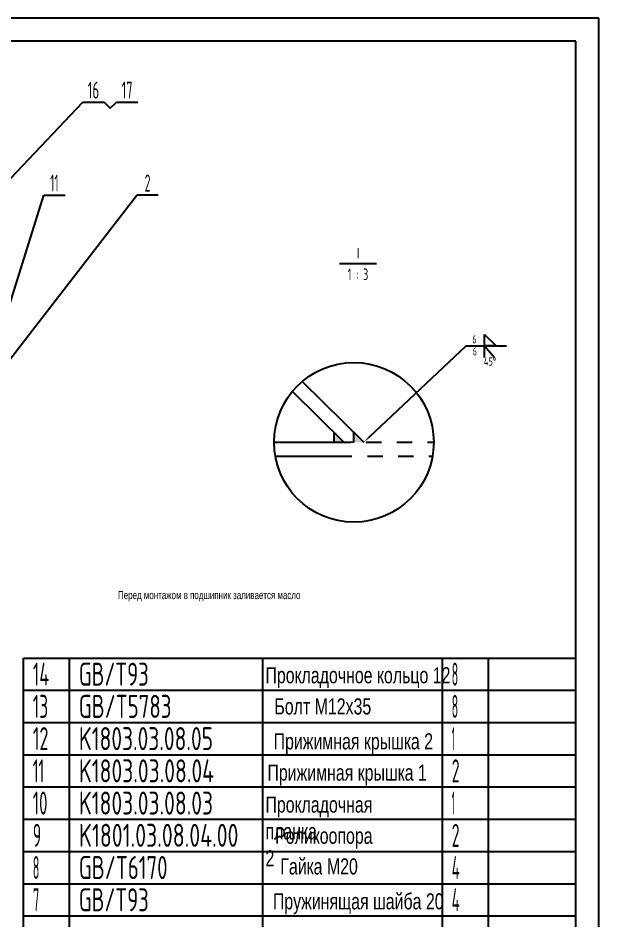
# Model space of a CAD drawing. Header units: millimetres. Extents: x 0 to 8400, y 0 to 5940.
# Drawn here: x 5876 to 8400, y 2022 to 5940 of the extents above; entities that cross this region are included whole.
import ezdxf
from ezdxf.enums import TextEntityAlignment as Align

# ---------------------------------------------------------------- set-up
doc = ezdxf.new("R2010")
doc.units = ezdxf.units.MM
doc.header["$LTSCALE"] = 200
doc.linetypes.add('K', pattern=[2.5, 1.25, -0.25, 0.25, -0.25, 0.25, -0.25])
for name, color, linetype in [('01', 7, 'Continuous'), ('02', 1, 'Continuous'), ('07', 6, 'K'), ('10', 1, 'Continuous'), ('11', 3, 'Continuous'), ('13', 3, 'Continuous')]:
    doc.layers.add(name, color=color, linetype=linetype)
doc.styles.get("Standard").update_dxf_attribs({"font": 'isocp', "width": 0.707, "bigfont": 'intecad.shx'})

# ---------------------------------------------------------------- blocks, each defined once
blk = doc.blocks.new('*U12', base_point=(1486.5, 1080.7))
at = {"layer": '01'}
blk.add_lwpolyline([(2011.2, 1549.1), (2061.2, 1499.1), (2011.2, 1499.1)], close=True, dxfattribs=at)
at = {"layer": '02'}
blk.add_lwpolyline([(1512, 1104.7), (1931.2, 1499.1), (2106.2, 1499.1)], dxfattribs=at)
blk.add_lwpolyline([(1486.5, 1080.7, 0, 8, 0), (1512, 1104.7, 8, 8, 0)], format="xyseb", dxfattribs=at)
at = {"layer": '13', "width": 0.707}
blk.add_text('6', height=35, dxfattribs=at).set_placement((1958.2, 1510.6))
blk = doc.blocks.new('*U65')
at = {"layer": '01'}
for points in [[(415, 292), (25, 292)], [(415, 5), (415, 292)]]:
    blk.add_lwpolyline(points, dxfattribs=at)
at = {"layer": '02'}
for points in [[(420, 297), (0, 297)], [(420, 0), (420, 297)]]:
    blk.add_lwpolyline(points, dxfattribs=at)
blk = doc.blocks.new('*U72')
at = {"layer": '01'}
for p, q in [((0, -140), (0, 0)), ((2400, -140), (2400, 0))]:
    blk.add_line(p, q, dxfattribs=at)
at = {"layer": '02'}
for p, q in [((0, 0), (200, 0)), ((200, -140), (200, 0)), ((200, 0), (1040, 0)), ((1040, -140), (1040, 0)), ((1040, 0), (1820, 0)), ((1820, -140), (1820, 0)), ((1820, 0), (2020, 0)), ((2020, -140), (2020, 0)), ((2020, 0), (2400, 0))]:
    blk.add_line(p, q, dxfattribs=at)
blk = doc.blocks.new('*U73')
at = {"layer": '01'}
for p, q in [((0, -140), (0, 0)), ((2400, -140), (2400, 0))]:
    blk.add_line(p, q, dxfattribs=at)
at = {"layer": '02'}
for p, q in [((0, 0), (200, 0)), ((200, -140), (200, 0)), ((200, 0), (1040, 0)), ((1040, -140), (1040, 0)), ((1040, 0), (1820, 0)), ((1820, -140), (1820, 0)), ((1820, 0), (2020, 0)), ((2020, -140), (2020, 0)), ((2020, 0), (2400, 0))]:
    blk.add_line(p, q, dxfattribs=at)
blk = doc.blocks.new('*U74')
at = {"layer": '01'}
for p, q in [((0, -140), (0, 0)), ((2400, -140), (2400, 0))]:
    blk.add_line(p, q, dxfattribs=at)
at = {"layer": '02'}
for p, q in [((0, 0), (200, 0)), ((200, -140), (200, 0)), ((200, 0), (1040, 0)), ((1040, -140), (1040, 0)), ((1040, 0), (1820, 0)), ((1820, -140), (1820, 0)), ((1820, 0), (2020, 0)), ((2020, -140), (2020, 0)), ((2020, 0), (2400, 0))]:
    blk.add_line(p, q, dxfattribs=at)
blk = doc.blocks.new('*U75')
at = {"layer": '01'}
for p, q in [((0, -140), (0, 0)), ((2400, -140), (2400, 0))]:
    blk.add_line(p, q, dxfattribs=at)
at = {"layer": '02'}
for p, q in [((0, 0), (200, 0)), ((200, -140), (200, 0)), ((200, 0), (1040, 0)), ((1040, -140), (1040, 0)), ((1040, 0), (1820, 0)), ((1820, -140), (1820, 0)), ((1820, 0), (2020, 0)), ((2020, -140), (2020, 0)), ((2020, 0), (2400, 0))]:
    blk.add_line(p, q, dxfattribs=at)
blk = doc.blocks.new('*U76')
at = {"layer": '01'}
for p, q in [((0, -140), (0, 0)), ((2400, -140), (2400, 0))]:
    blk.add_line(p, q, dxfattribs=at)
at = {"layer": '02'}
for p, q in [((0, 0), (200, 0)), ((200, -140), (200, 0)), ((200, 0), (1040, 0)), ((1040, -140), (1040, 0)), ((1040, 0), (1820, 0)), ((1820, -140), (1820, 0)), ((1820, 0), (2020, 0)), ((2020, -140), (2020, 0)), ((2020, 0), (2400, 0))]:
    blk.add_line(p, q, dxfattribs=at)
blk = doc.blocks.new('*U77')
at = {"layer": '01'}
for p, q in [((0, -140), (0, 0)), ((2400, -140), (2400, 0))]:
    blk.add_line(p, q, dxfattribs=at)
at = {"layer": '02'}
for p, q in [((0, 0), (200, 0)), ((200, -140), (200, 0)), ((200, 0), (1040, 0)), ((1040, -140), (1040, 0)), ((1040, 0), (1820, 0)), ((1820, -140), (1820, 0)), ((1820, 0), (2020, 0)), ((2020, -140), (2020, 0)), ((2020, 0), (2400, 0))]:
    blk.add_line(p, q, dxfattribs=at)
blk = doc.blocks.new('*U78')
at = {"layer": '01'}
for p, q in [((0, -140), (0, 0)), ((2400, -140), (2400, 0))]:
    blk.add_line(p, q, dxfattribs=at)
at = {"layer": '02'}
for p, q in [((0, 0), (200, 0)), ((200, -140), (200, 0)), ((200, 0), (1040, 0)), ((1040, -140), (1040, 0)), ((1040, 0), (1820, 0)), ((1820, -140), (1820, 0)), ((1820, 0), (2020, 0)), ((2020, -140), (2020, 0)), ((2020, 0), (2400, 0))]:
    blk.add_line(p, q, dxfattribs=at)
blk = doc.blocks.new('*U79')
at = {"layer": '01'}
for p, q in [((0, -140), (0, 0)), ((2400, -140), (2400, 0))]:
    blk.add_line(p, q, dxfattribs=at)
at = {"layer": '02'}
for p, q in [((0, 0), (200, 0)), ((200, -140), (200, 0)), ((200, 0), (1040, 0)), ((1040, -140), (1040, 0)), ((1040, 0), (1820, 0)), ((1820, -140), (1820, 0)), ((1820, 0), (2020, 0)), ((2020, -140), (2020, 0)), ((2020, 0), (2400, 0))]:
    blk.add_line(p, q, dxfattribs=at)
blk = doc.blocks.new('*U80')
at = {"layer": '01'}
for p, q in [((0, -140), (0, 0)), ((0, 0), (200, 0)), ((200, 0), (1040, 0)), ((1040, 0), (1820, 0)), ((1820, 0), (2020, 0)), ((2020, 0), (2400, 0)), ((2400, -140), (2400, 0))]:
    blk.add_line(p, q, dxfattribs=at)
at = {"layer": '02'}
for p, q in [((200, -140), (200, 0)), ((1040, -140), (1040, 0)), ((1820, -140), (1820, 0)), ((2020, -140), (2020, 0))]:
    blk.add_line(p, q, dxfattribs=at)

msp = doc.modelspace()

# ---------------------------------------------------------------- hatches: boundary and pattern name
at = {"layer": '10', "ltscale": 1.333333}
h = msp.add_hatch(color=256, dxfattribs=at)
h.paths.add_polyline_path([(7334.7, 4139.6), (7335.1, 4097.2), (7377.9, 4097.2)])
h.paths.add_polyline_path([(7249.1, 4139.6), (7249.5, 4097.2), (7292.3, 4097.2)])

# ---------------------------------------------------------------- linework, layer by layer
at = {"ltscale": 1.333333}
for p, q in [((7109.6, 4360.8), (7377.9, 4097.2)), ((7067.6, 4318), (7292.7, 4096.8)), ((7249.5, 4097.2), (7249.1, 4139.6)), ((7335.1, 4097.2), (7334.7, 4139.6)), ((7335.1, 4097.2), (7292.7, 4096.8))]:
    msp.add_line(p, q, dxfattribs=at)
at = {"layer": '01', "ltscale": 1.333333}
msp.add_line((7433.1, 4872.1), (7273.1, 4872.1), dxfattribs=at)
msp.add_lwpolyline([(7902.6, 4465.6), (7902.6, 4515.6), (7946.6, 4465.6)], dxfattribs=at)
at = {"layer": '02', "ltscale": 1.333333}
for p, q in [((5818.6, 5216.6), (6157.1, 5574.8)), ((6157.1, 5574.8), (6250.1, 5574.8)), ((6250.1, 5574.8), (6276.6, 5548.3)), ((6276.6, 5548.3), (6303.1, 5574.8)), ((6303.1, 5574.8), (6396.1, 5574.8)), ((5757.2, 4434), (5987.2, 5170.9)), ((5757.7, 4351), (6392.1, 5170.9)), ((5987.2, 5170.9), (6080.2, 5170.9)), ((6485.1, 5170.9), (6392.1, 5170.9))]:
    msp.add_line(p, q, dxfattribs=at)
msp.add_circle((7335.1, 4097.2), 346.8, dxfattribs=at)
at = {"layer": '07', "ltscale": 1.333333}
for p, q in [((6988.2, 4097.2), (7681.9, 4097.2)), ((6993.5, 4037.2), (7676.7, 4037.2))]:
    msp.add_line(p, q, dxfattribs=at)

# ---------------------------------------------------------------- block references
at = {"layer": '01', "xscale": 20, "yscale": 20, "zscale": 20}
msp.add_blockref('*U65', (0, 0), dxfattribs=at)
at = {"layer": '01'}
for name, p in [('*U80', (5900, 3160)), ('*U79', (5900, 3020)), ('*U78', (5900, 2880)), ('*U77', (5900, 2740)), ('*U76', (5900, 2600)), ('*U75', (5900, 2460)), ('*U74', (5900, 2320)), ('*U73', (5900, 2180)), ('*U72', (5900, 2040))]:
    msp.add_blockref(name, p, dxfattribs=at)
at = {"layer": '07', "ltscale": 1.333333}
msp.add_blockref('*U12', (7377.9, 4097.2), dxfattribs=at)

# ---------------------------------------------------------------- texts
at = {"layer": '01', "attachment_point": 1}
for s, insert, char_height in [('{\\fArial|b0|i0|c204|p34;\\C3;Перед монтажом в подшипник заливается масло}', (6310.2, 3451), 35), ('{\\fArial|b0|i0|c204|p34;\\C3;Прокладочное кольцо 12}', (6950.8, 3120.4), 70), ('{\\fArial|b0|i0|c204|p34;\\C3;Прижимная крышка 2}', (6986.3, 2833.3), 70), ('{\\fArial|b0|i0|c204|p34;\\C3;Прижимная крышка 1}', (6959.3, 2697.5), 70), ('{\\fArial|b0|i0|c204|p34;\\C3;Роликоопора}', (6992.8, 2423.1), 70), ('{\\fArial|b0|i0|c204|p34;\\C3;Гайка М20}', (7015.4, 2290), 70), ('{\\fArial|b0|i0|c204|p34;\\C3;Пружинящая шайба 20}', (6983.1, 2138.4), 70)]:
    msp.add_mtext(s, dxfattribs=dict(at, insert=insert, char_height=char_height))
at = {"layer": '01', "char_height": 70, "attachment_point": 1}
for s, insert, width in [('{\\fArial|b0|i0|c204|p34;\\C3;Болт М12х35}', (6989.5, 2984.9), 516.505), ('{\\fArial|b0|i0|c204|p34;\\C3;Прокладочная планка 2}', (6950.8, 2558.6), 3.228)]:
    msp.add_mtext(s, dxfattribs=dict(at, insert=insert, width=width))
at = {"layer": '11', "ltscale": 1.333333}
for s, height, width, p, p2 in [('16', 74.25, 0.610556, (6178.7, 5589.8), (6228.5, 5589.8)), ('17', 74.25, 0.606, (6326, 5589.8), (6373.2, 5589.8)), ('11', 74.25, 0.582235, (6015.3, 5185.9), (6052, 5185.9)), ('2', 74.2, 0.562593, (6425.9, 5185.9), (6451.3, 5185.9))]:
    msp.add_text(s, height=height, dxfattribs=dict(at, width=width)).set_placement(p, p2, align=Align.FIT)
at = {"layer": '11', "ltscale": 1.333333, "width": 0.707}
for s, p in [('Ⅰ', (7353.1, 4892.1)), ('1 : 3', (7353.1, 4802.1))]:
    msp.add_text(s, height=50, dxfattribs=at).set_placement(p, align=Align.CENTER)
at = {"layer": '11'}
for s, width, p, p2 in [('14', 0.614783, (5940, 3040), (6010.7, 3040)), ('GB/T93', 0.691199, (6140, 3040), (6443.8, 3040)), ('8', 0.514182, (7760, 3040), (7788.3, 3040)), ('13', 0.609833, (5940, 2900), (6006.6, 2900)), ('GB/T5783', 0.695009, (6140, 2900), (6542.5, 2900)), ('8', 0.514182, (7760, 2900), (7788.3, 2900)), ('12', 0.611465, (5940, 2760), (6007.9, 2760)), ('K1803.03.08.05', 0.69437, (6140, 2760), (6723, 2760)), ('1', 0.404, (7760, 2760), (7774.1, 2760)), ('11', 0.582235, (5940, 2620), (5989.5, 2620)), ('K1803.03.08.04', 0.694457, (6140, 2620), (6727.2, 2620)), ('2', 0.562593, (7760, 2620), (7794.3, 2620)), ('10', 0.606076, (5940, 2480), (6003.7, 2480)), ('K1803.03.08.03', 0.69437, (6140, 2480), (6723, 2480)), ('1', 0.404, (7760, 2480), (7774.1, 2480)), ('9', 0.579528, (5940, 2340), (5976, 2340)), ('K1801.03.08.04.00', 0.696348, (6140, 2340), (6833.3, 2340)), ('2', 0.562593, (7760, 2340), (7794.3, 2340)), ('8', 0.514182, (5940, 2200), (5968.3, 2200)), ('GB/T6170', 0.694489, (6140, 2200), (6525.5, 2200)), ('4', 0.543846, (7760, 2200), (7795.4, 2200)), ('7', 0.514182, (5940, 2060), (5968.3, 2060)), ('GB/T93', 0.691199, (6140, 2060), (6443.8, 2060)), ('4', 0.543846, (7760, 2060), (7795.4, 2060))]:
    msp.add_text(s, height=100, dxfattribs=dict(at, width=width)).set_placement(p, p2, align=Align.FIT)
at = {"layer": '13', "ltscale": 1.333333, "width": 0.707}
for s, p in [('6', (7851, 4474.5)), ('45°', (7899.9, 4430.6))]:
    msp.add_text(s, height=35, dxfattribs=at).set_placement(p)

doc.saveas('drawing.dxf')
